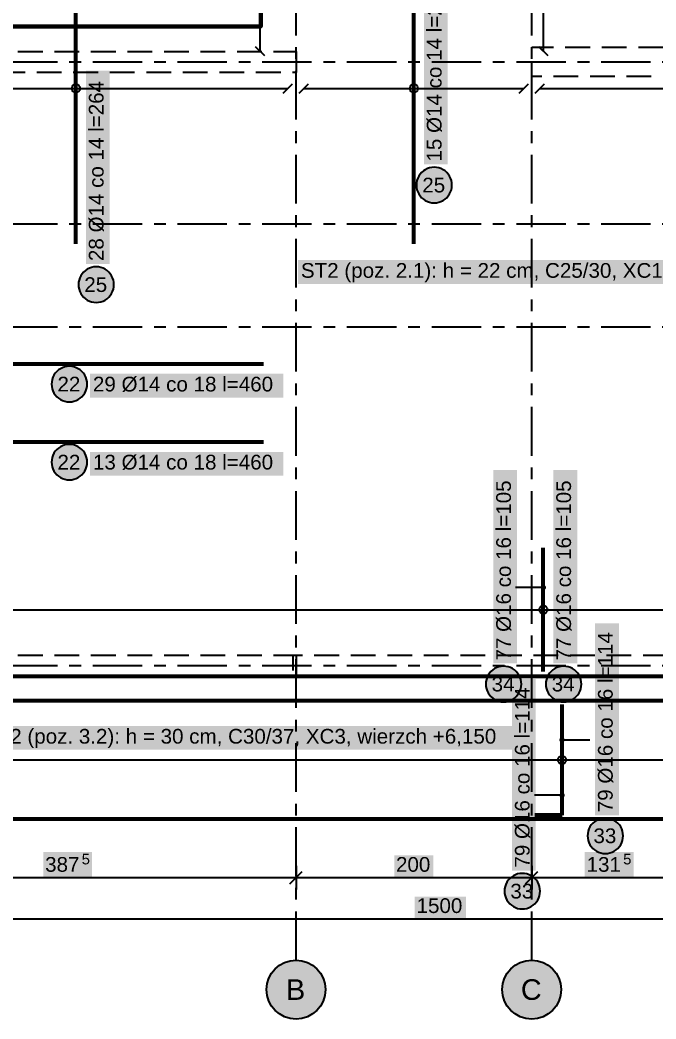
# Model space of a CAD drawing. Header units: metres. Extents: x -4.1 to 13.6, y -3 to 9.8.
# Drawn here: x 1.53 to 6.93, y -3 to 5.48 of the extents above; entities that cross this region are included whole.
import ezdxf

# ---------------------------------------------------------------- set-up
doc = ezdxf.new("R2010")
doc.units = ezdxf.units.M
doc.linetypes.add('KRESKOWA', pattern=[5.25, 4.2, -1.05])
doc.linetypes.add('PUNKTOWA', pattern=[10.5, 8.4, -1.05, 0, -1.05])
for name, color, linetype, lineweight in [('A-MASKA', 7, 'Continuous', 18), ('A-OPISY', 2, 'Continuous', 25), ('K-KONSTR', 7, 'Continuous', 50), ('K-OSIE', 1, 'PUNKTOWA', 25), ('K-WYMIARY', 1, 'Continuous', 25), ('K-ZBROJENIE', 1, 'Continuous', 100), ('K-ZBROJENIE-OPIS', 2, 'Continuous', 25)]:
    doc.layers.add(name, color=color, linetype=linetype, lineweight=lineweight)
doc.styles.add('PL_ARIAL', font='arial.ttf')

msp = doc.modelspace()

# ---------------------------------------------------------------- hatches: boundary and pattern name
at = {"layer": 'A-MASKA', "true_color": 0xffffff}
for points in [[(5.1625, 4.2545), (5.1625, 5.8955), (4.96, 5.8955), (4.96, 4.2545)], [(2.2942, 3.4097), (2.2942, 5.0507), (2.0917, 5.0507), (2.0917, 3.4097)], [(3.8913, 3.2401), (8.4655, 3.2401), (8.4655, 3.4426), (3.8913, 3.4426)], [(2.1265, 2.275), (3.7675, 2.275), (3.7675, 2.4775), (2.1265, 2.4775)], [(2.1265, 1.6125), (3.7675, 1.6125), (3.7675, 1.815), (2.1265, 1.815)], [(5.7511, 0.0185), (5.7511, 1.6595), (5.5486, 1.6595), (5.5486, 0.0185)], [(6.2611, 0.0185), (6.2611, 1.6595), (6.0586, 1.6595), (6.0586, 0.0185)], [(6.6149, -1.2695), (6.6149, 0.3579), (6.4124, 0.3579), (6.4124, -1.2695)], [(5.9099, -1.7395), (5.9099, -0.1121), (5.7074, -0.1121), (5.7074, -1.7395)], [(1.1529, -0.7146), (5.7776, -0.7146), (5.7776, -0.5121), (1.1529, -0.5121)], [(1.7308, -1.7925), (2.1442, -1.7925), (2.1442, -1.5825), (1.7308, -1.5825)], [(4.7084, -1.7925), (5.0416, -1.7925), (5.0416, -1.61), (4.7084, -1.61)], [(6.3258, -1.7925), (6.7392, -1.7925), (6.7392, -1.5825), (6.3258, -1.5825)], [(4.8829, -2.1425), (5.3171, -2.1425), (5.3171, -1.96), (4.8829, -1.96)]]:
    msp.add_hatch(color=7, dxfattribs=at).paths.add_polyline_path(points)
at = {"layer": 'K-OSIE', "true_color": 0xffffff}
for points in [[(4.125, -2.75), (4.1229, -2.7174), (4.1165, -2.6853), (4.106, -2.6543), (4.0915, -2.625), (4.0733, -2.5978), (4.0518, -2.5732), (4.0272, -2.5517), (4, -2.5335), (3.9707, -2.519), (3.9397, -2.5085), (3.9076, -2.5021), (3.875, -2.5), (3.8424, -2.5021), (3.8103, -2.5085), (3.7793, -2.519), (3.75, -2.5335), (3.7228, -2.5517), (3.6982, -2.5732), (3.6767, -2.5978), (3.6585, -2.625), (3.644, -2.6543), (3.6335, -2.6853), (3.6271, -2.7174), (3.625, -2.75), (3.6271, -2.7826), (3.6335, -2.8147), (3.644, -2.8457), (3.6585, -2.875), (3.6767, -2.9022), (3.6982, -2.9268), (3.7228, -2.9483), (3.75, -2.9665), (3.7793, -2.981), (3.8103, -2.9915), (3.8424, -2.9979), (3.875, -3), (3.9076, -2.9979), (3.9397, -2.9915), (3.9707, -2.981), (4, -2.9665), (4.0272, -2.9483), (4.0518, -2.9268), (4.0733, -2.9022), (4.0915, -2.875), (4.106, -2.8457), (4.1165, -2.8147), (4.1229, -2.7826)], [(6.125, -2.75), (6.1229, -2.7174), (6.1165, -2.6853), (6.106, -2.6543), (6.0915, -2.625), (6.0733, -2.5978), (6.0518, -2.5732), (6.0272, -2.5517), (6, -2.5335), (5.9707, -2.519), (5.9397, -2.5085), (5.9076, -2.5021), (5.875, -2.5), (5.8424, -2.5021), (5.8103, -2.5085), (5.7793, -2.519), (5.75, -2.5335), (5.7228, -2.5517), (5.6982, -2.5732), (5.6767, -2.5978), (5.6585, -2.625), (5.644, -2.6543), (5.6335, -2.6853), (5.6271, -2.7174), (5.625, -2.75), (5.6271, -2.7826), (5.6335, -2.8147), (5.644, -2.8457), (5.6585, -2.875), (5.6767, -2.9022), (5.6982, -2.9268), (5.7228, -2.9483), (5.75, -2.9665), (5.7793, -2.981), (5.8103, -2.9915), (5.8424, -2.9979), (5.875, -3), (5.9076, -2.9979), (5.9397, -2.9915), (5.9707, -2.981), (6, -2.9665), (6.0272, -2.9483), (6.0518, -2.9268), (6.0733, -2.9022), (6.0915, -2.875), (6.106, -2.8457), (6.1165, -2.8147), (6.1229, -2.7826)]]:
    msp.add_hatch(color=7, dxfattribs=at).paths.add_polyline_path(points)
at = {"layer": 'K-ZBROJENIE-OPIS', "true_color": 0xffffff}
for points in [[(5.1985, 4.0795), (5.1972, 4.0992), (5.1934, 4.1186), (5.187, 4.1373), (5.1783, 4.155), (5.1673, 4.1715), (5.1543, 4.1863), (5.1394, 4.1993), (5.123, 4.2103), (5.1053, 4.2191), (5.0866, 4.2254), (5.0672, 4.2293), (5.0475, 4.2306), (5.0278, 4.2293), (5.0084, 4.2254), (4.9897, 4.2191), (4.972, 4.2103), (4.9556, 4.1993), (4.9407, 4.1863), (4.9277, 4.1715), (4.9167, 4.155), (4.908, 4.1373), (4.9016, 4.1186), (4.8978, 4.0992), (4.8965, 4.0795), (4.8978, 4.0598), (4.9016, 4.0404), (4.908, 4.0217), (4.9167, 4.004), (4.9277, 3.9876), (4.9407, 3.9727), (4.9556, 3.9597), (4.972, 3.9487), (4.9897, 3.94), (5.0084, 3.9336), (5.0278, 3.9298), (5.0475, 3.9285), (5.0672, 3.9298), (5.0866, 3.9336), (5.1053, 3.94), (5.123, 3.9487), (5.1394, 3.9597), (5.1543, 3.9727), (5.1673, 3.9876), (5.1783, 4.004), (5.187, 4.0217), (5.1934, 4.0404), (5.1972, 4.0598)], [(2.3302, 3.2347), (2.3289, 3.2544), (2.3251, 3.2738), (2.3187, 3.2925), (2.31, 3.3102), (2.299, 3.3267), (2.286, 3.3415), (2.2711, 3.3545), (2.2547, 3.3655), (2.237, 3.3743), (2.2183, 3.3806), (2.1989, 3.3845), (2.1792, 3.3858), (2.1595, 3.3845), (2.1401, 3.3806), (2.1214, 3.3743), (2.1037, 3.3655), (2.0872, 3.3545), (2.0724, 3.3415), (2.0594, 3.3267), (2.0484, 3.3102), (2.0397, 3.2925), (2.0333, 3.2738), (2.0294, 3.2544), (2.0282, 3.2347), (2.0294, 3.215), (2.0333, 3.1956), (2.0397, 3.1769), (2.0484, 3.1592), (2.0594, 3.1428), (2.0724, 3.1279), (2.0872, 3.1149), (2.1037, 3.1039), (2.1214, 3.0952), (2.1401, 3.0888), (2.1595, 3.085), (2.1792, 3.0837), (2.1989, 3.085), (2.2183, 3.0888), (2.237, 3.0952), (2.2547, 3.1039), (2.2711, 3.1149), (2.286, 3.1279), (2.299, 3.1428), (2.31, 3.1592), (2.3187, 3.1769), (2.3251, 3.1956), (2.3289, 3.215)], [(2.1026, 2.39), (2.1013, 2.4097), (2.0974, 2.4291), (2.0911, 2.4478), (2.0823, 2.4655), (2.0713, 2.4819), (2.0583, 2.4968), (2.0435, 2.5098), (2.027, 2.5208), (2.0093, 2.5295), (1.9906, 2.5359), (1.9712, 2.5397), (1.9515, 2.541), (1.9318, 2.5397), (1.9124, 2.5359), (1.8937, 2.5295), (1.876, 2.5208), (1.8596, 2.5098), (1.8447, 2.4968), (1.8317, 2.4819), (1.8207, 2.4655), (1.812, 2.4478), (1.8056, 2.4291), (1.8018, 2.4097), (1.8005, 2.39), (1.8018, 2.3703), (1.8056, 2.3509), (1.812, 2.3322), (1.8207, 2.3145), (1.8317, 2.2981), (1.8447, 2.2832), (1.8596, 2.2702), (1.876, 2.2592), (1.8937, 2.2505), (1.9124, 2.2441), (1.9318, 2.2403), (1.9515, 2.239), (1.9712, 2.2403), (1.9906, 2.2441), (2.0093, 2.2505), (2.027, 2.2592), (2.0435, 2.2702), (2.0583, 2.2832), (2.0713, 2.2981), (2.0823, 2.3145), (2.0911, 2.3322), (2.0974, 2.3509), (2.1013, 2.3703)], [(2.1026, 1.7275), (2.1013, 1.7472), (2.0974, 1.7666), (2.0911, 1.7853), (2.0823, 1.803), (2.0713, 1.8194), (2.0583, 1.8343), (2.0435, 1.8473), (2.027, 1.8583), (2.0093, 1.867), (1.9906, 1.8734), (1.9712, 1.8772), (1.9515, 1.8785), (1.9318, 1.8772), (1.9124, 1.8734), (1.8937, 1.867), (1.876, 1.8583), (1.8596, 1.8473), (1.8447, 1.8343), (1.8317, 1.8194), (1.8207, 1.803), (1.812, 1.7853), (1.8056, 1.7666), (1.8018, 1.7472), (1.8005, 1.7275), (1.8018, 1.7078), (1.8056, 1.6884), (1.812, 1.6697), (1.8207, 1.652), (1.8317, 1.6356), (1.8447, 1.6207), (1.8596, 1.6077), (1.876, 1.5967), (1.8937, 1.588), (1.9124, 1.5816), (1.9318, 1.5778), (1.9515, 1.5765), (1.9712, 1.5778), (1.9906, 1.5816), (2.0093, 1.588), (2.027, 1.5967), (2.0435, 1.6077), (2.0583, 1.6207), (2.0713, 1.6356), (2.0823, 1.652), (2.0911, 1.6697), (2.0974, 1.6884), (2.1013, 1.7078)], [(5.7871, -0.1565), (5.7858, -0.1368), (5.782, -0.1174), (5.7756, -0.0987), (5.7669, -0.081), (5.7559, -0.0645), (5.7429, -0.0497), (5.728, -0.0367), (5.7116, -0.0257), (5.6939, -0.0169), (5.6752, -0.0106), (5.6558, -0.0067), (5.6361, -0.0054), (5.6163, -0.0067), (5.597, -0.0106), (5.5783, -0.0169), (5.5605, -0.0257), (5.5441, -0.0367), (5.5293, -0.0497), (5.5162, -0.0645), (5.5053, -0.081), (5.4965, -0.0987), (5.4902, -0.1174), (5.4863, -0.1368), (5.485, -0.1565), (5.4863, -0.1762), (5.4902, -0.1956), (5.4965, -0.2143), (5.5053, -0.232), (5.5162, -0.2484), (5.5293, -0.2633), (5.5441, -0.2763), (5.5605, -0.2873), (5.5783, -0.296), (5.597, -0.3024), (5.6163, -0.3062), (5.6361, -0.3075), (5.6558, -0.3062), (5.6752, -0.3024), (5.6939, -0.296), (5.7116, -0.2873), (5.728, -0.2763), (5.7429, -0.2633), (5.7559, -0.2484), (5.7669, -0.232), (5.7756, -0.2143), (5.782, -0.1956), (5.7858, -0.1762)], [(6.2971, -0.1565), (6.2958, -0.1368), (6.292, -0.1174), (6.2856, -0.0987), (6.2769, -0.081), (6.2659, -0.0645), (6.2529, -0.0497), (6.238, -0.0367), (6.2216, -0.0257), (6.2039, -0.0169), (6.1852, -0.0106), (6.1658, -0.0067), (6.1461, -0.0054), (6.1263, -0.0067), (6.107, -0.0106), (6.0883, -0.0169), (6.0705, -0.0257), (6.0541, -0.0367), (6.0393, -0.0497), (6.0262, -0.0645), (6.0153, -0.081), (6.0065, -0.0987), (6.0002, -0.1174), (5.9963, -0.1368), (5.995, -0.1565), (5.9963, -0.1762), (6.0002, -0.1956), (6.0065, -0.2143), (6.0153, -0.232), (6.0262, -0.2484), (6.0393, -0.2633), (6.0541, -0.2763), (6.0705, -0.2873), (6.0883, -0.296), (6.107, -0.3024), (6.1263, -0.3062), (6.1461, -0.3075), (6.1658, -0.3062), (6.1852, -0.3024), (6.2039, -0.296), (6.2216, -0.2873), (6.238, -0.2763), (6.2529, -0.2633), (6.2659, -0.2484), (6.2769, -0.232), (6.2856, -0.2143), (6.292, -0.1956), (6.2958, -0.1762)], [(6.6509, -1.4445), (6.6496, -1.4248), (6.6458, -1.4054), (6.6394, -1.3867), (6.6307, -1.369), (6.6197, -1.3526), (6.6067, -1.3377), (6.5918, -1.3247), (6.5754, -1.3137), (6.5577, -1.305), (6.539, -1.2986), (6.5196, -1.2948), (6.4999, -1.2935), (6.4802, -1.2948), (6.4608, -1.2986), (6.4421, -1.305), (6.4244, -1.3137), (6.4079, -1.3247), (6.3931, -1.3377), (6.3801, -1.3526), (6.3691, -1.369), (6.3604, -1.3867), (6.354, -1.4054), (6.3501, -1.4248), (6.3489, -1.4445), (6.3501, -1.4643), (6.354, -1.4836), (6.3604, -1.5023), (6.3691, -1.5201), (6.3801, -1.5365), (6.3931, -1.5513), (6.4079, -1.5644), (6.4244, -1.5753), (6.4421, -1.5841), (6.4608, -1.5904), (6.4802, -1.5943), (6.4999, -1.5956), (6.5196, -1.5943), (6.539, -1.5904), (6.5577, -1.5841), (6.5754, -1.5753), (6.5918, -1.5644), (6.6067, -1.5513), (6.6197, -1.5365), (6.6307, -1.5201), (6.6394, -1.5023), (6.6458, -1.4836), (6.6496, -1.4643)], [(5.9459, -1.9145), (5.9446, -1.8948), (5.9408, -1.8754), (5.9344, -1.8567), (5.9257, -1.839), (5.9147, -1.8226), (5.9017, -1.8077), (5.8868, -1.7947), (5.8704, -1.7837), (5.8527, -1.775), (5.834, -1.7686), (5.8146, -1.7648), (5.7949, -1.7635), (5.7752, -1.7648), (5.7558, -1.7686), (5.7371, -1.775), (5.7194, -1.7837), (5.7029, -1.7947), (5.6881, -1.8077), (5.6751, -1.8226), (5.6641, -1.839), (5.6554, -1.8567), (5.649, -1.8754), (5.6451, -1.8948), (5.6439, -1.9145), (5.6451, -1.9343), (5.649, -1.9536), (5.6554, -1.9723), (5.6641, -1.9901), (5.6751, -2.0065), (5.6881, -2.0213), (5.7029, -2.0344), (5.7194, -2.0453), (5.7371, -2.0541), (5.7558, -2.0604), (5.7752, -2.0643), (5.7949, -2.0656), (5.8146, -2.0643), (5.834, -2.0604), (5.8527, -2.0541), (5.8704, -2.0453), (5.8868, -2.0344), (5.9017, -2.0213), (5.9147, -2.0065), (5.9257, -1.9901), (5.9344, -1.9723), (5.9408, -1.9536), (5.9446, -1.9343)]]:
    msp.add_hatch(color=7, dxfattribs=at).paths.add_polyline_path(points)
at = {"layer": 'K-ZBROJENIE-OPIS', "true_color": 0x000000}
for points in [[(5.9961, 0.664), (5.9953, 0.6698), (5.993, 0.6752), (5.9895, 0.6799), (5.9848, 0.6835), (5.9794, 0.6857), (5.9736, 0.6865), (5.9677, 0.6857), (5.9623, 0.6835), (5.9577, 0.6799), (5.9541, 0.6752), (5.9518, 0.6698), (5.9511, 0.664), (5.9518, 0.6582), (5.9541, 0.6527), (5.9577, 0.6481), (5.9623, 0.6445), (5.9677, 0.6423), (5.9736, 0.6415), (5.9794, 0.6423), (5.9848, 0.6445), (5.9895, 0.6481), (5.993, 0.6527), (5.9953, 0.6582)], [(6.1549, -0.6308), (6.1541, -0.625), (6.1519, -0.6196), (6.1483, -0.6149), (6.1436, -0.6113), (6.1382, -0.6091), (6.1324, -0.6083), (6.1266, -0.6091), (6.1211, -0.6113), (6.1165, -0.6149), (6.1129, -0.6196), (6.1107, -0.625), (6.1099, -0.6308), (6.1107, -0.6366), (6.1129, -0.6421), (6.1165, -0.6467), (6.1211, -0.6503), (6.1266, -0.6525), (6.1324, -0.6533), (6.1382, -0.6525), (6.1436, -0.6503), (6.1483, -0.6467), (6.1519, -0.6421), (6.1541, -0.6366)], [(6.1549, -1.1008), (6.1541, -1.095), (6.1519, -1.0896), (6.1483, -1.0849), (6.1436, -1.0813), (6.1382, -1.0791), (6.1324, -1.0783), (6.1266, -1.0791), (6.1211, -1.0813), (6.1165, -1.0849), (6.1129, -1.0896), (6.1107, -1.095), (6.1099, -1.1008), (6.1107, -1.1066), (6.1129, -1.112), (6.1165, -1.1167), (6.1211, -1.1203), (6.1266, -1.1225), (6.1324, -1.1233), (6.1382, -1.1225), (6.1436, -1.1203), (6.1483, -1.1167), (6.1519, -1.112), (6.1541, -1.1066)]]:
    msp.add_hatch(color=7, dxfattribs=at).paths.add_polyline_path(points)

# ---------------------------------------------------------------- linework, layer by layer
at = {"layer": 'K-KONSTR', "lineweight": 70, "ltscale": 0.05}
for points in [[(-0.09, -0.09), (12.09, -0.09), (12.09, 5.425), (8.8, 5.425), (8.8, 8.84), (3.575, 8.84), (3.575, 5.425), (-0.09, 5.425)], [(-0.09, 5.425), (3.575, 5.425), (3.575, 8.84), (-0.09, 8.84)], [(-2.4, -1.3), (12.6, -1.3), (12.6, 5.425), (12.3, 5.425), (12.3, -0.3), (-1.3, -0.3), (-1.3, 5.425), (-2.4, 5.425)]]:
    msp.add_lwpolyline(points, close=True, dxfattribs=at)
at = {"layer": 'K-KONSTR', "linetype": 'KRESKOWA', "lineweight": 35, "ltscale": 0.05, "flags": 128}
for points in [[(3.875, 5.215), (3.875, 5.035), (-1, 5.035), (-1, 5.215)], [(8.5, 5.25), (8.5, 5), (5.875, 5), (5.875, 5.25)], [(3.875, 0.09), (3.875, -0.09), (-1, -0.09), (-1, 0.09)], [(11.37, 0.09), (11.37, -0.09), (3.85, -0.09), (3.85, 0.09)]]:
    msp.add_lwpolyline(points, close=True, dxfattribs=at)
at = {"layer": 'K-OSIE', "linetype": 'PUNKTOWA', "lineweight": 35, "ltscale": 0.049248, "flags": 128}
for points in [[(3.875, -2.5), (3.875, 9.29)], [(5.875, -2.5), (5.875, 9.29)]]:
    msp.add_lwpolyline(points, dxfattribs=at)
at = {"layer": 'K-OSIE', "linetype": 'PUNKTOWA', "lineweight": 35, "ltscale": 0.049865, "flags": 128}
for points in [[(-3.6, 5.125), (13.05, 5.125)], [(-3.6, 3.75), (13.05, 3.75)], [(-3.6, 2.875), (13.05, 2.875)], [(-3.6, 0), (13.05, 0)]]:
    msp.add_lwpolyline(points, dxfattribs=at)
at = {"layer": 'K-OSIE', "linetype": 'Continuous', "lineweight": 35, "ltscale": 0.05}
for centre in [(3.875, -2.75), (5.875, -2.75)]:
    msp.add_circle(centre, 0.25, dxfattribs=at)
at = {"layer": 'K-WYMIARY', "lineweight": 35, "ltscale": 0.05}
for points in [[(3.822, -1.853), (3.928, -1.747)], [(3.875, -1.7), (3.875, -1.9)], [(5.822, -1.853), (5.928, -1.747)], [(5.875, -1.7), (5.875, -1.9)], [(-1.1, -1.8), (12.1, -1.8)], [(-2.5, -2.15), (12.7, -2.15)]]:
    msp.add_lwpolyline(points, dxfattribs=at)
at = {"layer": 'K-ZBROJENIE', "lineweight": 70, "ltscale": 0.05}
for points in [[(2.0067, 3.58), (2.0067, 6.22)], [(4.875, 3.58), (4.875, 6.22)], [(-1, 2.5625), (3.6, 2.5625)], [(-1, 1.9), (3.6, 1.9)], [(5.9736, -0.05), (5.9736, 1)], [(5.9736, -0.05), (5.9736, 1)], [(6.1324, -1.27), (6.1324, -0.33)], [(6.1324, -1.27), (6.1324, -0.33)], [(6.1324, -1.27), (5.9024, -1.27)], [(6.1324, -1.27), (5.9024, -1.27)]]:
    msp.add_lwpolyline(points, dxfattribs=at)
at = {"layer": 'K-ZBROJENIE-OPIS', "lineweight": 35, "ltscale": 0.05}
for points in [[(3.57, 5.2156), (3.57, 8.6594)], [(5.975, 5.2156), (5.975, 8.6594)], [(3.6089, 5.1767), (3.5311, 5.2545)], [(6.0139, 5.1767), (5.9361, 5.2545)], [(3.7669, 4.8611), (3.8447, 4.9389)], [(3.9028, 4.8611), (3.9806, 4.9389)], [(5.7694, 4.8611), (5.8472, 4.9389)], [(5.9052, 4.8611), (5.983, 4.9389)], [(0.0692, 4.9), (3.8058, 4.9)], [(3.9417, 4.9), (5.8083, 4.9)], [(5.9441, 4.9), (8.4309, 4.9)], [(5.9736, 0.664), (5.7386, 0.664)], [(-0.062, 0.475), (12.0091, 0.475)], [(-0.062, 0.475), (12.0091, 0.475)], [(6.1324, -0.6308), (6.3674, -0.6308)], [(-0.062, -0.8), (12.3268, -0.8)], [(-0.062, -0.8), (12.3268, -0.8)], [(6.1324, -1.1008), (5.8974, -1.1008)]]:
    msp.add_lwpolyline(points, dxfattribs=at)
for points in [[(5.1985, 4.0795), (5.1972, 4.0992), (5.1934, 4.1186), (5.187, 4.1373), (5.1783, 4.155), (5.1673, 4.1715), (5.1543, 4.1863), (5.1394, 4.1993), (5.123, 4.2103), (5.1053, 4.2191), (5.0866, 4.2254), (5.0672, 4.2293), (5.0475, 4.2306), (5.0278, 4.2293), (5.0084, 4.2254), (4.9897, 4.2191), (4.972, 4.2103), (4.9556, 4.1993), (4.9407, 4.1863), (4.9277, 4.1715), (4.9167, 4.155), (4.908, 4.1373), (4.9016, 4.1186), (4.8978, 4.0992), (4.8965, 4.0795), (4.8978, 4.0598), (4.9016, 4.0404), (4.908, 4.0217), (4.9167, 4.004), (4.9277, 3.9876), (4.9407, 3.9727), (4.9556, 3.9597), (4.972, 3.9487), (4.9897, 3.94), (5.0084, 3.9336), (5.0278, 3.9298), (5.0475, 3.9285), (5.0672, 3.9298), (5.0866, 3.9336), (5.1053, 3.94), (5.123, 3.9487), (5.1394, 3.9597), (5.1543, 3.9727), (5.1673, 3.9876), (5.1783, 4.004), (5.187, 4.0217), (5.1934, 4.0404), (5.1972, 4.0598)], [(2.3302, 3.2347), (2.3289, 3.2544), (2.3251, 3.2738), (2.3187, 3.2925), (2.31, 3.3102), (2.299, 3.3267), (2.286, 3.3415), (2.2711, 3.3545), (2.2547, 3.3655), (2.237, 3.3743), (2.2183, 3.3806), (2.1989, 3.3845), (2.1792, 3.3858), (2.1595, 3.3845), (2.1401, 3.3806), (2.1214, 3.3743), (2.1037, 3.3655), (2.0872, 3.3545), (2.0724, 3.3415), (2.0594, 3.3267), (2.0484, 3.3102), (2.0397, 3.2925), (2.0333, 3.2738), (2.0294, 3.2544), (2.0282, 3.2347), (2.0294, 3.215), (2.0333, 3.1956), (2.0397, 3.1769), (2.0484, 3.1592), (2.0594, 3.1428), (2.0724, 3.1279), (2.0872, 3.1149), (2.1037, 3.1039), (2.1214, 3.0952), (2.1401, 3.0888), (2.1595, 3.085), (2.1792, 3.0837), (2.1989, 3.085), (2.2183, 3.0888), (2.237, 3.0952), (2.2547, 3.1039), (2.2711, 3.1149), (2.286, 3.1279), (2.299, 3.1428), (2.31, 3.1592), (2.3187, 3.1769), (2.3251, 3.1956), (2.3289, 3.215)], [(2.1026, 2.39), (2.1013, 2.4097), (2.0974, 2.4291), (2.0911, 2.4478), (2.0823, 2.4655), (2.0713, 2.4819), (2.0583, 2.4968), (2.0435, 2.5098), (2.027, 2.5208), (2.0093, 2.5295), (1.9906, 2.5359), (1.9712, 2.5397), (1.9515, 2.541), (1.9318, 2.5397), (1.9124, 2.5359), (1.8937, 2.5295), (1.876, 2.5208), (1.8596, 2.5098), (1.8447, 2.4968), (1.8317, 2.4819), (1.8207, 2.4655), (1.812, 2.4478), (1.8056, 2.4291), (1.8018, 2.4097), (1.8005, 2.39), (1.8018, 2.3703), (1.8056, 2.3509), (1.812, 2.3322), (1.8207, 2.3145), (1.8317, 2.2981), (1.8447, 2.2832), (1.8596, 2.2702), (1.876, 2.2592), (1.8937, 2.2505), (1.9124, 2.2441), (1.9318, 2.2403), (1.9515, 2.239), (1.9712, 2.2403), (1.9906, 2.2441), (2.0093, 2.2505), (2.027, 2.2592), (2.0435, 2.2702), (2.0583, 2.2832), (2.0713, 2.2981), (2.0823, 2.3145), (2.0911, 2.3322), (2.0974, 2.3509), (2.1013, 2.3703)], [(2.1026, 1.7275), (2.1013, 1.7472), (2.0974, 1.7666), (2.0911, 1.7853), (2.0823, 1.803), (2.0713, 1.8194), (2.0583, 1.8343), (2.0435, 1.8473), (2.027, 1.8583), (2.0093, 1.867), (1.9906, 1.8734), (1.9712, 1.8772), (1.9515, 1.8785), (1.9318, 1.8772), (1.9124, 1.8734), (1.8937, 1.867), (1.876, 1.8583), (1.8596, 1.8473), (1.8447, 1.8343), (1.8317, 1.8194), (1.8207, 1.803), (1.812, 1.7853), (1.8056, 1.7666), (1.8018, 1.7472), (1.8005, 1.7275), (1.8018, 1.7078), (1.8056, 1.6884), (1.812, 1.6697), (1.8207, 1.652), (1.8317, 1.6356), (1.8447, 1.6207), (1.8596, 1.6077), (1.876, 1.5967), (1.8937, 1.588), (1.9124, 1.5816), (1.9318, 1.5778), (1.9515, 1.5765), (1.9712, 1.5778), (1.9906, 1.5816), (2.0093, 1.588), (2.027, 1.5967), (2.0435, 1.6077), (2.0583, 1.6207), (2.0713, 1.6356), (2.0823, 1.652), (2.0911, 1.6697), (2.0974, 1.6884), (2.1013, 1.7078)], [(5.7871, -0.1565), (5.7858, -0.1368), (5.782, -0.1174), (5.7756, -0.0987), (5.7669, -0.081), (5.7559, -0.0645), (5.7429, -0.0497), (5.728, -0.0367), (5.7116, -0.0257), (5.6939, -0.0169), (5.6752, -0.0106), (5.6558, -0.0067), (5.6361, -0.0054), (5.6163, -0.0067), (5.597, -0.0106), (5.5783, -0.0169), (5.5605, -0.0257), (5.5441, -0.0367), (5.5293, -0.0497), (5.5162, -0.0645), (5.5053, -0.081), (5.4965, -0.0987), (5.4902, -0.1174), (5.4863, -0.1368), (5.485, -0.1565), (5.4863, -0.1762), (5.4902, -0.1956), (5.4965, -0.2143), (5.5053, -0.232), (5.5162, -0.2484), (5.5293, -0.2633), (5.5441, -0.2763), (5.5605, -0.2873), (5.5783, -0.296), (5.597, -0.3024), (5.6163, -0.3062), (5.6361, -0.3075), (5.6558, -0.3062), (5.6752, -0.3024), (5.6939, -0.296), (5.7116, -0.2873), (5.728, -0.2763), (5.7429, -0.2633), (5.7559, -0.2484), (5.7669, -0.232), (5.7756, -0.2143), (5.782, -0.1956), (5.7858, -0.1762)], [(6.2971, -0.1565), (6.2958, -0.1368), (6.292, -0.1174), (6.2856, -0.0987), (6.2769, -0.081), (6.2659, -0.0645), (6.2529, -0.0497), (6.238, -0.0367), (6.2216, -0.0257), (6.2039, -0.0169), (6.1852, -0.0106), (6.1658, -0.0067), (6.1461, -0.0054), (6.1263, -0.0067), (6.107, -0.0106), (6.0883, -0.0169), (6.0705, -0.0257), (6.0541, -0.0367), (6.0393, -0.0497), (6.0262, -0.0645), (6.0153, -0.081), (6.0065, -0.0987), (6.0002, -0.1174), (5.9963, -0.1368), (5.995, -0.1565), (5.9963, -0.1762), (6.0002, -0.1956), (6.0065, -0.2143), (6.0153, -0.232), (6.0262, -0.2484), (6.0393, -0.2633), (6.0541, -0.2763), (6.0705, -0.2873), (6.0883, -0.296), (6.107, -0.3024), (6.1263, -0.3062), (6.1461, -0.3075), (6.1658, -0.3062), (6.1852, -0.3024), (6.2039, -0.296), (6.2216, -0.2873), (6.238, -0.2763), (6.2529, -0.2633), (6.2659, -0.2484), (6.2769, -0.232), (6.2856, -0.2143), (6.292, -0.1956), (6.2958, -0.1762)], [(6.6509, -1.4445), (6.6496, -1.4248), (6.6458, -1.4054), (6.6394, -1.3867), (6.6307, -1.369), (6.6197, -1.3526), (6.6067, -1.3377), (6.5918, -1.3247), (6.5754, -1.3137), (6.5577, -1.305), (6.539, -1.2986), (6.5196, -1.2948), (6.4999, -1.2935), (6.4802, -1.2948), (6.4608, -1.2986), (6.4421, -1.305), (6.4244, -1.3137), (6.4079, -1.3247), (6.3931, -1.3377), (6.3801, -1.3526), (6.3691, -1.369), (6.3604, -1.3867), (6.354, -1.4054), (6.3501, -1.4248), (6.3489, -1.4445), (6.3501, -1.4643), (6.354, -1.4836), (6.3604, -1.5023), (6.3691, -1.5201), (6.3801, -1.5365), (6.3931, -1.5513), (6.4079, -1.5644), (6.4244, -1.5753), (6.4421, -1.5841), (6.4608, -1.5904), (6.4802, -1.5943), (6.4999, -1.5956), (6.5196, -1.5943), (6.539, -1.5904), (6.5577, -1.5841), (6.5754, -1.5753), (6.5918, -1.5644), (6.6067, -1.5513), (6.6197, -1.5365), (6.6307, -1.5201), (6.6394, -1.5023), (6.6458, -1.4836), (6.6496, -1.4643)], [(5.9459, -1.9145), (5.9446, -1.8948), (5.9408, -1.8754), (5.9344, -1.8567), (5.9257, -1.839), (5.9147, -1.8226), (5.9017, -1.8077), (5.8868, -1.7947), (5.8704, -1.7837), (5.8527, -1.775), (5.834, -1.7686), (5.8146, -1.7648), (5.7949, -1.7635), (5.7752, -1.7648), (5.7558, -1.7686), (5.7371, -1.775), (5.7194, -1.7837), (5.7029, -1.7947), (5.6881, -1.8077), (5.6751, -1.8226), (5.6641, -1.839), (5.6554, -1.8567), (5.649, -1.8754), (5.6451, -1.8948), (5.6439, -1.9145), (5.6451, -1.9343), (5.649, -1.9536), (5.6554, -1.9723), (5.6641, -1.9901), (5.6751, -2.0065), (5.6881, -2.0213), (5.7029, -2.0344), (5.7194, -2.0453), (5.7371, -2.0541), (5.7558, -2.0604), (5.7752, -2.0643), (5.7949, -2.0656), (5.8146, -2.0643), (5.834, -2.0604), (5.8527, -2.0541), (5.8704, -2.0453), (5.8868, -2.0344), (5.9017, -2.0213), (5.9147, -2.0065), (5.9257, -1.9901), (5.9344, -1.9723), (5.9408, -1.9536), (5.9446, -1.9343)]]:
    msp.add_lwpolyline(points, close=True, dxfattribs=at)
for centre in [(2.0067, 4.9), (4.875, 4.9), (5.9736, 0.475), (5.9736, 0.475), (6.1324, -0.8), (6.1324, -0.8)]:
    msp.add_circle(centre, 0.035, dxfattribs=at)

# ---------------------------------------------------------------- texts
at = {"layer": 'A-OPISY', "style": 'PL_ARIAL'}
for s, p in [('ST2 (poz. 2.1): h = 22 cm, C25/30, XC1, wierzch +6,150', (3.9163, 3.2926)), ('PL-2 (poz. 3.2): h = 30 cm, C30/37, XC3, wierzch +6,150', (1.1779, -0.6621))]:
    msp.add_text(s, height=0.125, dxfattribs=at).set_placement(p)
at = {"layer": 'K-OSIE', "style": 'PL_ARIAL'}
for s, p in [('B', (3.7902, -2.8375)), ('C', (5.7831, -2.8375))]:
    msp.add_text(s, height=0.175, dxfattribs=at).set_placement(p)
at = {"layer": 'K-WYMIARY', "style": 'PL_ARIAL'}
for s, height, p in [('5', 0.09, (2.0564, -1.6875)), ('5', 0.09, (6.6514, -1.6875)), ('387', 0.125, (1.7458, -1.75)), ('200', 0.125, (4.7234, -1.75)), ('131', 0.125, (6.3408, -1.75)), ('1500', 0.125, (4.8979, -2.1))]:
    msp.add_text(s, height=height, dxfattribs=at).set_placement(p)
at = {"layer": 'K-ZBROJENIE-OPIS', "style": 'PL_ARIAL'}
for s, p in [('15 Ø14 co 14 l=264', (5.11, 4.2795)), ('28 Ø14 co 14 l=264', (2.2417, 3.4347)), ('77 Ø16 co 16 l=105', (5.6986, 0.0435)), ('77 Ø16 co 16 l=105', (6.2086, 0.0435)), ('79 Ø16 co 16 l=114', (6.5624, -1.2445)), ('79 Ø16 co 16 l=114', (5.8574, -1.7145))]:
    msp.add_text(s, height=0.125, rotation=90, dxfattribs=at).set_placement(p)
for s, p in [('25', (4.9465, 4.017)), ('25', (2.0782, 3.1722)), ('22', (1.8505, 2.3275)), ('29 Ø14 co 18 l=460', (2.1515, 2.3275)), ('22', (1.8505, 1.665)), ('13 Ø14 co 18 l=460', (2.1515, 1.665)), ('34', (5.535, -0.219)), ('34', (6.045, -0.219)), ('33', (6.3989, -1.507)), ('33', (5.6939, -1.977))]:
    msp.add_text(s, height=0.125, dxfattribs=at).set_placement(p)

doc.saveas('drawing.dxf')
